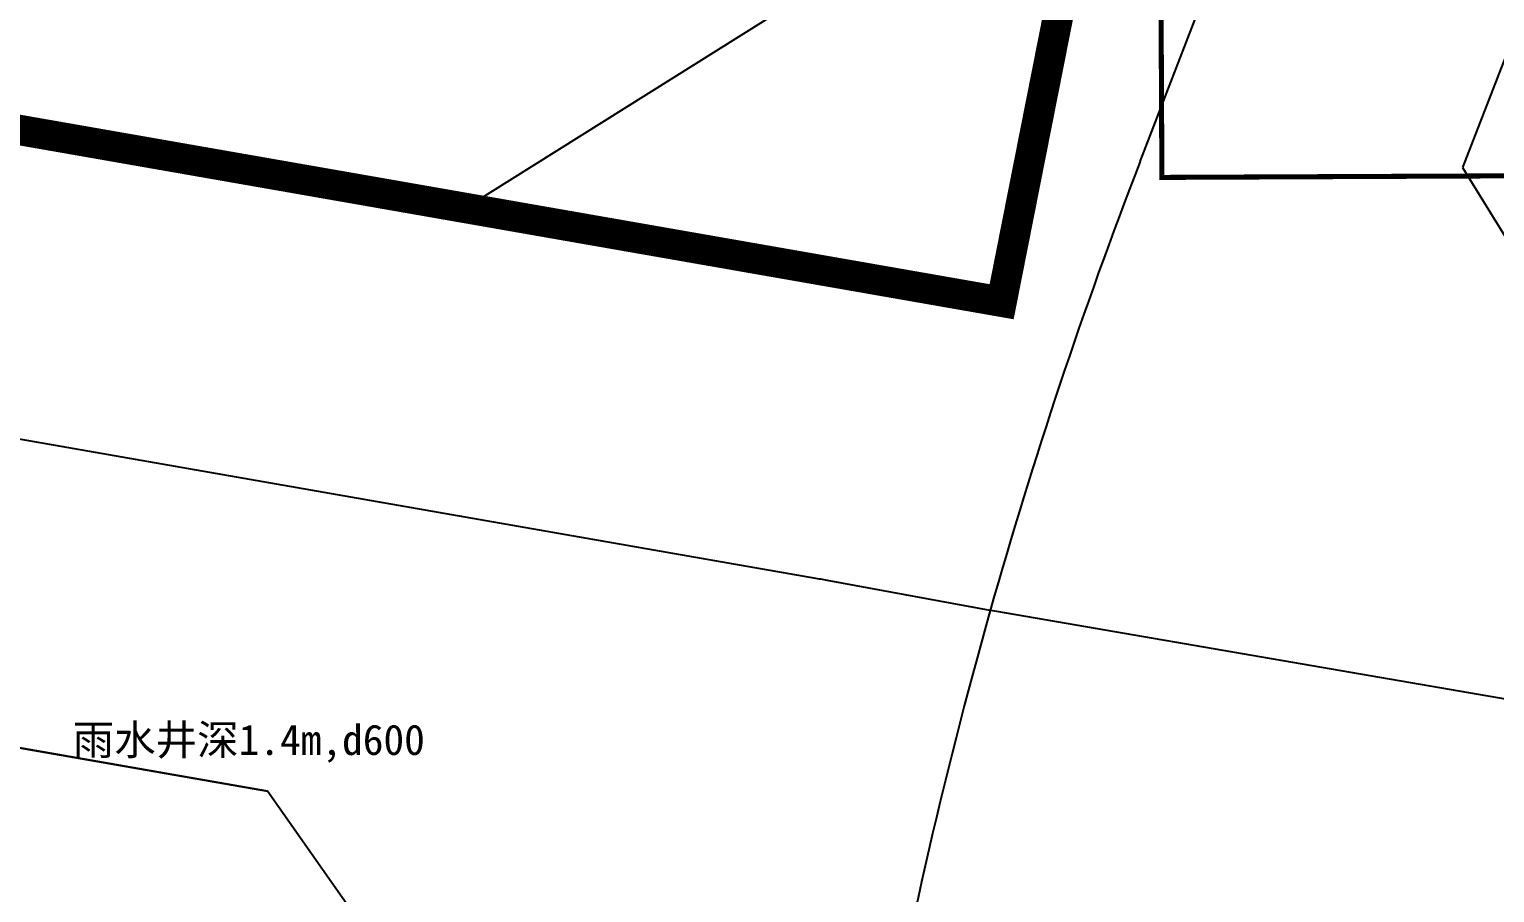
# Model space of a CAD drawing. Extents: x 529262 to 576451, y 2694391 to 2717535.
# Drawn here: x 563495.1 to 563639.7, y 2710764.4 to 2710849.6 of the extents above; entities that cross this region are included whole.
import ezdxf
from ezdxf.enums import TextEntityAlignment as Align
from ezdxf.xclip import XClip

# ---------------------------------------------------------------- set-up
doc = ezdxf.new("R2010")
doc.units = 0
doc.header["$XCLIPFRAME"] = 0
for name, color, linetype in [('PP-COM', 7, 'Continuous'), ('RD-中线', 40, 'Continuous'), ('RD-红线', 7, 'Continuous')]:
    doc.layers.add(name, color=color, linetype=linetype)
doc.layers.add('现状管道深度（物探资料）', color=2, linetype='Continuous', plot=False)
doc.styles.get("Standard").update_dxf_attribs({"font": '', "height": 2.5, "bigfont": 'smfs.shx'})
doc.styles.get('Standard').set_extended_font_data('FangSong_GB2312')

# ---------------------------------------------------------------- blocks, each defined once
blk = doc.blocks.new('A$C19FD0107')
at = {"layer": 'RD-中线', "color": 8, "linetype": 'Continuous', "flags": 128}
for points in [[(-7393.3, 16445.91), (-7331.33, 16606.32, 0.001946), (-7330.5, 16608.5), (-7322.99, 16628.38, -0.001527), (-7322.34, 16630.1), (-7235.29, 16856.55), (-7172.96, 17013.59, -0.014267), (-7166.2, 17029.31), (-7165.18, 17031.49)], [(-7393.3, 16445.91, 0.023351), (-7408.07, 16401.63, 0.023351)], [(-7408.07, 16401.63, 0.025997), (-7419.58, 16350.96)]]:
    blk.add_lwpolyline(points, format="xyb", dxfattribs=at)
at = {"layer": 'RD-中线', "color": 8}
blk.add_lwpolyline([(-7408.07, 16401.63), (-7423.96, 16404.55, 0.002243), (-7425.28, 16404.79), (-8443.29, 16582.93)], format="xyb", dxfattribs=at)
blk.add_lwpolyline([(-6735.89, 16285.46), (-7081.77, 16345.35), (-7093.95, 16347.49), (-7407.42, 16401.51), (-7408.07, 16401.63)], dxfattribs=at)
at = {"layer": 'RD-红线', "color": 8}
for points in [[(-7311.14, 16575.78), (-7352.72, 16468), (-7361.48, 16445.32)], [(-7459.86, 16441.3), (-7461.77, 16441.63), (-7530.79, 16453.71)], [(-7479.35, 16383.8), (-7541.08, 16394.6)], [(-7450.52, 16342.73), (-7479.35, 16383.8)]]:
    blk.add_lwpolyline(points, dxfattribs=at)
at = {"layer": 'RD-红线', "color": 8, "linetype": 'Continuous'}
for points in [[(-7459.86, 16441.3), (-7414.49, 16469.78, 0.384238)], [(-7361.48, 16445.32), (-7336.27, 16404.47, 0.450963)]]:
    blk.add_lwpolyline(points, format="xyb", dxfattribs=at)

msp = doc.modelspace()

# ---------------------------------------------------------------- linework, layer by layer
at = {"const_width": 0.5}
msp.add_lwpolyline([(563606.548, 2710897.61), (563454.196, 2710897.56), (563454.418, 2710327.012), (563986.146, 2710327.13), (563986.081, 2710399.056), (564231.875, 2710399.045), (564231.655, 2710837.782), (563606.85, 2710834.954), (563606.548, 2710897.61)], dxfattribs=at)
at = {"layer": 'PP-COM'}
for p, q in [((563032.752, 2710920.339), (563537.175, 2710832.069)), ((563117.861, 2710844.534), (563518.64, 2710774.401))]:
    msp.add_line(p, q, dxfattribs=at)
at = {"layer": 'PP-COM', "color": 8, "const_width": 3}
msp.add_lwpolyline([(563032.752, 2710920.339), (563591.044, 2710822.688), (563615.48, 2710946.262), (563044.443, 2711044.616), (563022.893, 2710922.063)], close=True, dxfattribs=at)

# ---------------------------------------------------------------- block references
at = {"layer": 'PP-COM'}
ref = msp.add_blockref('A$C19FD0107', (570997.993, 2694390.603), dxfattribs=at)
XClip(ref).set_block_clipping_path([(-9366.4383134884, 14428.6043910822), (-3328.4480743363, 17452.7484863754)])

# ---------------------------------------------------------------- texts
at = {"layer": '现状管道深度（物探资料）', "color": 3}
msp.add_text('雨水井深1.4m,d600', height=3, dxfattribs=at).set_placement((563516.79, 2710779.475), align=Align.MIDDLE_CENTER)

doc.saveas('drawing.dxf')
